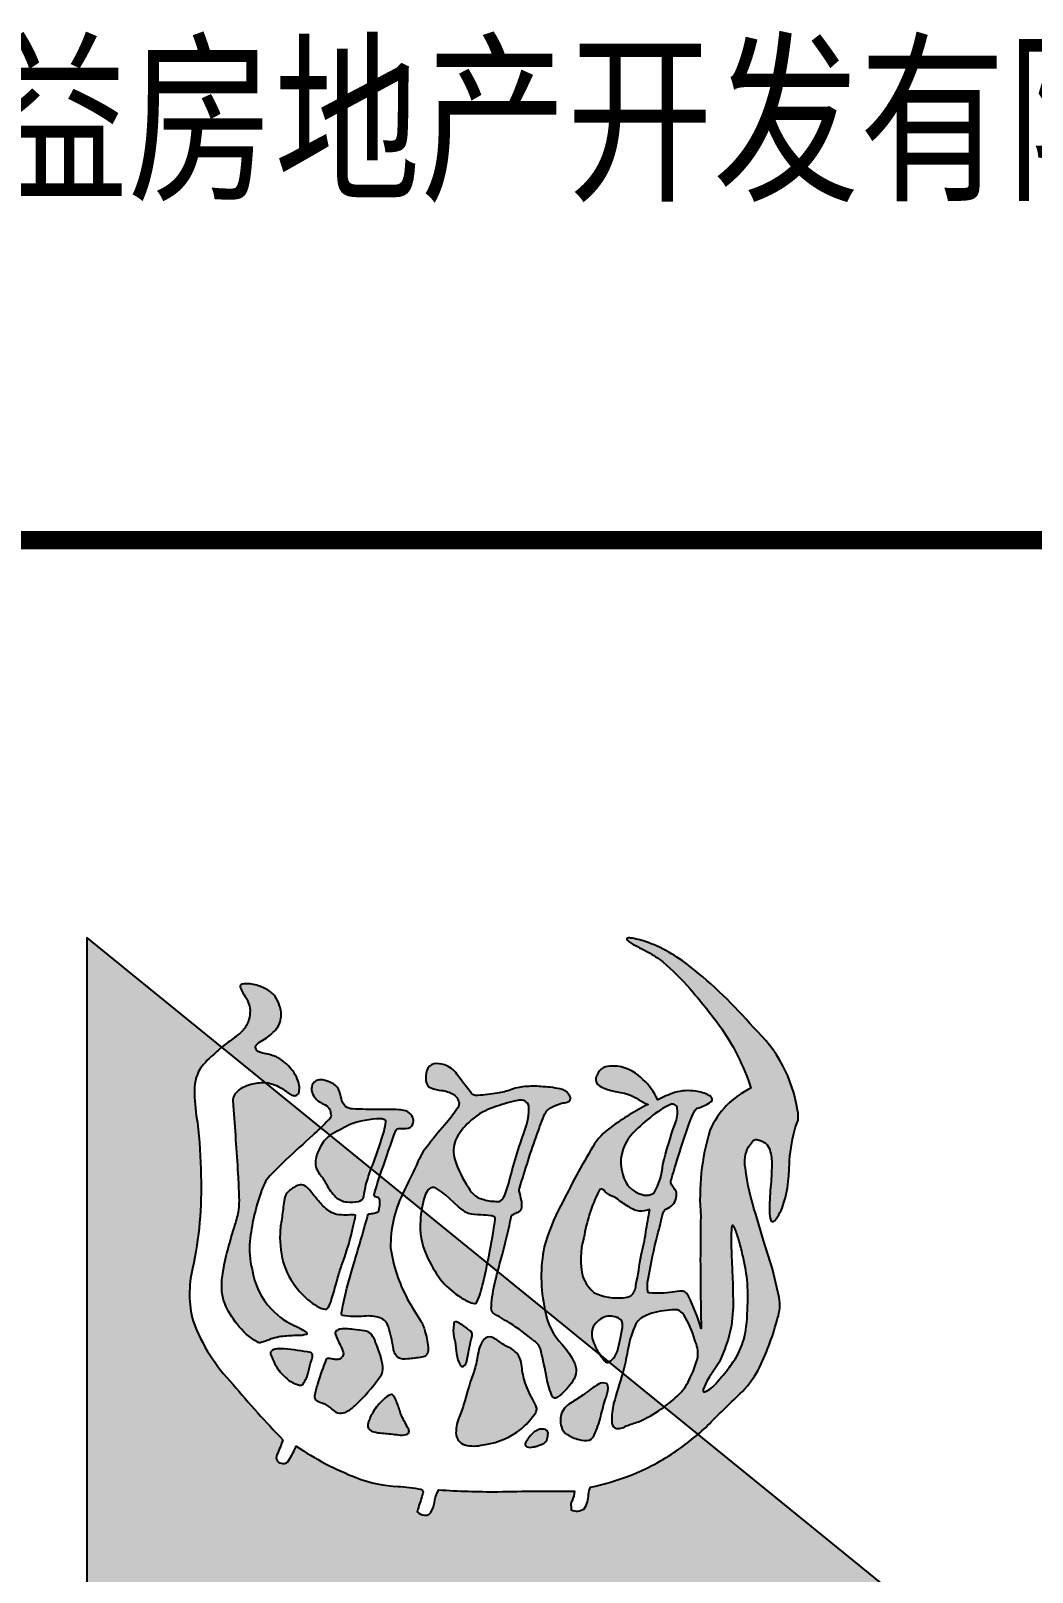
# Model space of a CAD drawing. Extents: x -1348811 to 123514, y -640545 to 749356.
# Drawn here: x -782830 to -777953, y 107650 to 115158 of the extents above; entities that cross this region are included whole.
import ezdxf
from ezdxf.enums import TextEntityAlignment as Align

# ---------------------------------------------------------------- set-up
doc = ezdxf.new("R2010")
doc.units = 0
doc.header["$LTSCALE"] = 10
doc.header["$MEASUREMENT"] = 0
doc.layers.get('0').update_dxf_attribs({"linetype": 'CONTINUOUS'})
doc.layers.add('图框', color=7, linetype='CONTINUOUS')
doc.styles.add('TKZ1_tjhts.shx', font='tjromant.shx', dxfattribs={"bigfont": 'tjhts.shx'})

# ---------------------------------------------------------------- blocks, each defined once
blk = doc.blocks.new('TJAD_TK_LOGO')
for points in [[(0.3088, 0.2387, -0.055111), (0.2978, 0.218, -0.399817), (0.2889, 0.2131, -0.15154), (0.2813, 0.2164, -0.301448), (0.2805, 0.2256, 0.010306), (0.2893, 0.248, -0.01851), (0.2158, 0.3296, -0.103184), (0.1567, 0.4231, -0.120959), (0.1559, 0.5005, 0.063512), (0.1683, 0.6375, 0.024265), (0.1633, 0.7157, -0.039016), (0.1589, 0.7586, -0.148803), (0.1672, 0.7952, -0.063522), (0.1899, 0.8185, -0.021561), (0.1991, 0.8269), (0, 0.9887), (0, 0.0136), (1.2, 0.0136), (0.9015, 0.2562, -0.02734), (0.8698, 0.2318, -0.056811), (0.8015, 0.1955, -0.043653), (0.7428, 0.1781, 0.070224), (0.7398, 0.1676, -0.155586), (0.7336, 0.1464, -0.268078), (0.7145, 0.1445, 0.046034), (0.7138, 0.1514, -0.10837), (0.7157, 0.158, 0.067272), (0.7193, 0.1723, 0.007869), (0.606, 0.1714, -0.018474), (0.519, 0.1742, 0.089356), (0.5135, 0.1595, -0.084297), (0.509, 0.1441, -0.378712), (0.4979, 0.1366, -0.129516), (0.4872, 0.1418, 0.010082), (0.4893, 0.1483, -0.06366), (0.4927, 0.1585, -0.047427), (0.496, 0.17, 0.412458), (0.4928, 0.175, 0.04646), (0.4591, 0.1791, -0.083304), (0.3984, 0.1918, -0.056916)], [(0.2775, 0.8514, 0.150805), (0.2864, 0.8696, 0.118181), (0.2844, 0.888, 0.061251), (0.2779, 0.9015, 0.110829), (0.2658, 0.9118, 0.065976), (0.2483, 0.9188, 0.129921), (0.2287, 0.9197, 0.40681), (0.2264, 0.9157, 0.07663), (0.2303, 0.907, -0.019502), (0.2369, 0.8958, -0.085799), (0.2406, 0.8843, -0.150999), (0.2351, 0.8585, -0.086307), (0.2248, 0.8465, -0.019332), (0.2062, 0.8326, 0.015742), (0.1991, 0.8269), (0.2636, 0.7745, -0.014783), (0.2672, 0.7742, -0.092021), (0.2852, 0.7675, -0.021612), (0.2992, 0.7583, 0.020501), (0.3016, 0.7569, -0.138406), (0.302, 0.7565, -0.004327), (0.3042, 0.7558, 0.041521), (0.3068, 0.7553, 0.017006), (0.3094, 0.7562, 0.175362), (0.3127, 0.7602, 0.115175), (0.3133, 0.7703, 0.133458), (0.3016, 0.7947, 0.090138), (0.282, 0.8113, 0.068529), (0.2674, 0.8165, -0.013934), (0.2566, 0.8189, -0.201719), (0.2496, 0.8239, -0.378426), (0.2504, 0.8307, -0.084166), (0.2598, 0.8373, 0.070184)], [(0.2636, 0.7745, 0.064867), (0.2476, 0.7736, 0.116531), (0.2256, 0.7646, 0.208218), (0.2161, 0.7503, 0.02194), (0.2164, 0.7413, -0.003556), (0.2234, 0.6402, -0.008585), (0.2249, 0.6059, -0.036626), (0.2244, 0.5869, -0.030322), (0.2188, 0.5654, 0.008639), (0.2079, 0.5277, 0.029199), (0.2005, 0.4927, 0.047639), (0.1991, 0.4689, 0.083135), (0.2032, 0.4501, 0.077424), (0.2218, 0.4185, 0.095524), (0.2514, 0.392, 0.133345), (0.2555, 0.391, 0.037671), (0.266, 0.3945, -0.074764), (0.2892, 0.4005, -0.017227), (0.3115, 0.4018, 0.103318), (0.3238, 0.4034, 0.529251), (0.3243, 0.406, 0.058891), (0.3103, 0.4144, -0.106556), (0.2722, 0.4408, -0.157893), (0.2439, 0.4997, -0.090292), (0.2406, 0.5406, -0.061166), (0.2567, 0.6121, -0.11155), (0.2702, 0.6374, -0.016825), (0.2934, 0.6606, -0.002917), (0.3335, 0.6973, 0.013927), (0.3452, 0.7082)], [(0.4736, 0.7314, 0.018572), (0.4732, 0.7314), (0.4732, 0.7318, 0.06936), (0.4703, 0.733, 0.047212), (0.46, 0.7347, 0.024282), (0.4431, 0.7352, -0.000753), (0.4115, 0.7353, -0.013374), (0.3921, 0.7358, -0.164458), (0.3817, 0.7396, -0.15617), (0.3755, 0.7508, 0.064833), (0.3714, 0.765, 0.17195), (0.3603, 0.7744, 0.077232), (0.3482, 0.7786, 0.099365), (0.3407, 0.7784, 0.128164), (0.3354, 0.7756, 0.199677), (0.3314, 0.766, 0.156287), (0.3348, 0.7545, 0.086381), (0.3434, 0.7463, 0.029794), (0.3514, 0.742, -0.218512), (0.3587, 0.7337, -0.050196), (0.3602, 0.726, -0.223734), (0.3564, 0.7197, -0.013892), (0.3452, 0.7082), (0.3589, 0.6971, -0.00619), (0.3868, 0.7123, -0.093205), (0.4339, 0.7212, -0.103421), (0.4394, 0.72, -0.384925), (0.4409, 0.717, -0.045853), (0.4384, 0.7029, -0.014561), (0.4233, 0.6576, 0.006316), (0.4195, 0.6478), (0.4323, 0.6374, -0.003465), (0.4348, 0.6445, -0.002724), (0.4557, 0.7043, -0.338072), (0.4611, 0.707, 0.005218), (0.4734, 0.7074, 0.309415), (0.4756, 0.7082, 0.132077), (0.4786, 0.7099, 0.147744), (0.4814, 0.7154, 0.135646), (0.4808, 0.7231, 0.18433)], [(0.7559, 0.3745, 0.010654), (0.7583, 0.3709, 0.091005), (0.7649, 0.363, 0.311976), (0.7704, 0.3627)]]:
    blk.add_hatch(color=256).paths.add_polyline_path(points)
h = blk.add_hatch(color=256)
h.paths.add_polyline_path([(0.9815, 0.6879, -0.266995), (0.9881, 0.6909, -0.078548), (0.9944, 0.6887, -0.061401), (1.0014, 0.6847, -0.140506), (1.0072, 0.6756, -0.075077), (1.01, 0.6533, -0.023792), (1.0084, 0.6201, 0.028581), (1.0066, 0.5847, 0.083513), (1.0086, 0.5717, 0.556873), (1.0142, 0.5709, 0.099876), (1.0276, 0.5963, 0.058859), (1.0349, 0.6333, 0.00868), (1.0364, 0.6602, -0.055868), (1.0453, 0.7097, 0.012909), (1.0489, 0.7191, 0.07627), (1.0482, 0.7339, 0.168287), (0.9831, 0.856, 0.045812), (0.8895, 0.9461, 0.082299), (0.8236, 0.9829, 0.045024), (0.8019, 0.9879, 0.184323), (0.7964, 0.9871, 0.401214), (0.7969, 0.9849, 0.073894), (0.8027, 0.9803, 0.009968), (0.8278, 0.9671, -0.045085), (0.8493, 0.9526, -0.042435), (0.8895, 0.9133, -0.014659), (0.9326, 0.8595, -0.075958), (0.9793, 0.7665, 0.183281), (0.9189, 0.7042, 0.093166), (0.9053, 0.5774, 0.002645), (0.9049, 0.5388), (0.9501, 0.5388, -0.021718), (0.9509, 0.5614, -0.060902), (0.9515, 0.5634, -0.750169), (0.9534, 0.5633, -0.062141), (0.956, 0.5585, -0.02804), (0.962, 0.5406, -0.001207), (0.9625, 0.5388), (0.9987, 0.5388), (0.9978, 0.5418), (0.9864, 0.5809, -0.042759), (0.9711, 0.6483, -0.166183), (0.9757, 0.68, -0.02967)])
h.paths.add_polyline_path([(0.9205, 0.7467, 0.337691), (0.9223, 0.7504, 0.234051), (0.9175, 0.7558, 0.085029), (0.898, 0.762, 0.109404), (0.8666, 0.76, 0.027051), (0.8419, 0.7495, 0.096966), (0.8201, 0.7794, 0.147389), (0.7879, 0.798, 0.110178), (0.7649, 0.7978, 0.193659), (0.7543, 0.7891, 0.105864), (0.7507, 0.7813, 0.322715), (0.7561, 0.77, 0.090222), (0.7753, 0.7627, 0.021428), (0.79, 0.7597, -0.062248), (0.8018, 0.7563, -0.0489), (0.8136, 0.7497, 0.061445), (0.8276, 0.7426, 0.045204), (0.7732, 0.709, 0.105153), (0.7461, 0.6801, 0.017534), (0.699, 0.5933, 0.04727), (0.6765, 0.5388), (0.7311, 0.5388, -0.016538), (0.7329, 0.5457, -0.06987), (0.7549, 0.6147, -0.55525), (0.7623, 0.616, 0.087068), (0.7725, 0.608, 0.000587), (0.779, 0.6054, 0.051645), (0.7807, 0.6041, 0.002312), (0.7982, 0.5921, 0.1078), (0.8147, 0.5849, 0.06971), (0.8302, 0.5876, -0.002349), (0.8243, 0.554, -0.014725), (0.8217, 0.5388), (0.8389, 0.5388, -0.003665), (0.8417, 0.5498, -0.003176), (0.8503, 0.5842, -0.214328), (0.8554, 0.5888, 0.079005), (0.8638, 0.5943, 0.136284), (0.8689, 0.6041, 0.042038), (0.8698, 0.6101, 0.121208), (0.8685, 0.6149, 0.033156), (0.8637, 0.6221, -0.089896), (0.8614, 0.627, -0.153361), (0.8622, 0.6323, -0.00558), (0.8761, 0.6782, -0.02004), (0.8922, 0.7241, -0.10938), (0.8997, 0.7368, 0.024126), (0.911, 0.7409, 0.094696)])
h.paths.add_polyline_path([(0.8709, 0.7365, -0.143663), (0.8674, 0.7141, 0.018808), (0.8493, 0.6538, -0.117601), (0.8367, 0.6124, -0.229986), (0.8191, 0.6095, -0.2857), (0.7904, 0.6393, -0.267121), (0.8025, 0.6968, -0.053371), (0.8316, 0.7238, -0.07094), (0.8606, 0.7426, -0.49062)], flags=16)
h = blk.add_hatch(color=256)
h.paths.add_polyline_path([(0.7123, 0.7547, 0.083086), (0.7078, 0.7611, 0.127732), (0.7011, 0.7644, 0.060999), (0.6727, 0.7685, 0.050289), (0.6488, 0.769, 0.061315), (0.6263, 0.7647, -0.058239), (0.6053, 0.759, -0.023274), (0.5769, 0.7559, -0.318074), (0.5654, 0.7615, -0.012807), (0.5459, 0.787, 0.176594), (0.5273, 0.8007, 0.141446), (0.5118, 0.8023, 0.254042), (0.5015, 0.7926, 0.094349), (0.5002, 0.7774, 0.272202), (0.5073, 0.7669, 0.06938), (0.523, 0.7632, -0.099001), (0.5405, 0.7575, -0.173209), (0.5486, 0.7467, -0.244282), (0.547, 0.7377, -0.042049), (0.5309, 0.7159, 0.019533), (0.5043, 0.6835, 0.074328), (0.4889, 0.6592, -0.003717), (0.4656, 0.6104), (0.4938, 0.5874, -0.03259), (0.4985, 0.6073, -0.114709), (0.5043, 0.6174), (0.5072, 0.6195), (0.5091, 0.6202), (0.5118, 0.6201), (0.5142, 0.6193), (0.5231, 0.6138), (0.5294, 0.6085), (0.5482, 0.5915), (0.5545, 0.5865), (0.5549, 0.5865, 0.137325), (0.5628, 0.5817, 0.052206), (0.5812, 0.5795, -0.039081), (0.5963, 0.5784, -0.061234), (0.5998, 0.5775, -0.389955), (0.6022, 0.5741, -0.015439), (0.6014, 0.5665, -0.009793), (0.5919, 0.5135, -0.001555), (0.5909, 0.5086), (0.6061, 0.4962, -0.005675), (0.6129, 0.5218, 0.021764), (0.6244, 0.5699, -0.037231), (0.6265, 0.5785, -0.166808), (0.6296, 0.5808, 0.014415), (0.6366, 0.5837, 0.232872), (0.6415, 0.5909, 0.087887), (0.641, 0.6009, 0.002273), (0.6378, 0.6149, -0.178357), (0.6381, 0.6188, -0.001216), (0.6509, 0.6596, -0.011476), (0.6643, 0.6991, -0.017032), (0.6756, 0.7288, -0.192629), (0.6888, 0.7399, -0.05264), (0.7021, 0.7447, 0.121865), (0.7115, 0.7475, 0.384919)])
h.paths.add_polyline_path([(0.5967, 0.7372, -0.021509), (0.6281, 0.7468, -0.053885), (0.6378, 0.7487, -0.363115), (0.652, 0.7407, -0.093078), (0.646, 0.7046, 0.023125), (0.6222, 0.6265, -0.067346), (0.6135, 0.6034, -0.278742), (0.6057, 0.5995, -0.067064), (0.5855, 0.6021, -0.223721), (0.5632, 0.6194, -0.070697), (0.543, 0.6609, -0.171192), (0.5437, 0.69, -0.090372), (0.5638, 0.7166, -0.097027)], flags=16)
h = blk.add_hatch(color=256)
h.paths.add_polyline_path([(0.4195, 0.6478), (0.3589, 0.6971, 0.122439), (0.3441, 0.6794, 0.077208), (0.3376, 0.6622, 0.221374), (0.3431, 0.6401, -0.044103), (0.3534, 0.6251, 0.092474), (0.3673, 0.6059, 0.149827), (0.383, 0.5987, 0.078107), (0.4006, 0.5996, 0.300992), (0.4085, 0.6066, 0.003448), (0.4116, 0.6244, -0.014936)])
h.paths.add_polyline_path([(0.4481, 0.5312, -0.118411), (0.4656, 0.6104), (0.4323, 0.6374, 0.013731), (0.4236, 0.6091, 0.354128), (0.4255, 0.6066, 0.149403), (0.4255, 0.6062, -0.033756), (0.429, 0.6051, -0.301225), (0.4322, 0.6016, -0.067966), (0.4306, 0.5853, -0.155357), (0.4255, 0.5826, -0.0383), (0.4175, 0.5813, 0.394404), (0.4141, 0.5771, -0.002997), (0.3933, 0.5061, 0.027314), (0.3759, 0.4366, 0.262389), (0.3769, 0.4312, 0.054171), (0.4093, 0.4301, -0.120269), (0.4322, 0.4278, -0.238212), (0.445, 0.4145, -0.030328), (0.4518, 0.3843, 0.177342), (0.4589, 0.3692, 0.189169), (0.4732, 0.3674, 0.024901), (0.4941, 0.3699, 0.43233), (0.5035, 0.3812, 0.054023), (0.4992, 0.4064, 0.072563), (0.4928, 0.4227, -0.024272), (0.4732, 0.4551, -0.09052)])
h.paths.add_polyline_path([(0.5909, 0.5086), (0.4938, 0.5874, 0.02545), (0.492, 0.5716, 0.128799), (0.5009, 0.5201, 0.044216), (0.5216, 0.4843, 0.076323), (0.548, 0.4604, 0.034366), (0.5624, 0.4519, 0.076032), (0.5722, 0.4489, 0.341488), (0.575, 0.4509, 0.069217), (0.5844, 0.4795, 0.009229)])
h.paths.add_polyline_path([(0.6061, 0.4962, 0.003269), (0.6024, 0.4814, 0.051211), (0.5967, 0.4451, 0.204101), (0.5987, 0.435, -0.011598), (0.6232, 0.4203, -0.044991), (0.6598, 0.3936, -0.200983), (0.6695, 0.3801, -0.006426), (0.6785, 0.3385, 0.079721), (0.6871, 0.3112, 0.326464), (0.6907, 0.3094, 0.087838), (0.6948, 0.3111, 0.087656), (0.7146, 0.3317, 0.286319), (0.7196, 0.3603, 0.076349), (0.7011, 0.3885, -0.160397), (0.6755, 0.4398), (0.6755, 0.4398)])
h.paths.add_polyline_path([(0.8517, 0.2966), (0.7903, 0.3465, 0.007087), (0.7769, 0.3013, 0.070922), (0.7741, 0.2754, 0.248353), (0.779, 0.265, 0.199635), (0.7954, 0.2684, -0.006886), (0.8134, 0.2746, 0.05678), (0.8467, 0.293, 0.006803)])
h = blk.add_hatch(color=256)
h.paths.add_polyline_path([(0.393, 0.5629, -0.011586), (0.3965, 0.5787, 0.253288), (0.3961, 0.5791, 0.095247), (0.3878, 0.5795, -0.0106), (0.3763, 0.5795, -0.133876), (0.3608, 0.5833, -0.082431), (0.3451, 0.5964, -0.01622), (0.3317, 0.6124, 0.042319), (0.324, 0.621, 0.140851), (0.3172, 0.6238, 0.145933), (0.3085, 0.6218, 0.038492), (0.302, 0.6178), (0.3016, 0.6178, 0.000616), (0.3, 0.6162, 0.032553), (0.2979, 0.6148, 0.095329), (0.2942, 0.6103, 0.096767), (0.2905, 0.5971, -0.001525), (0.2876, 0.5737, 0.034244), (0.285, 0.5522, 0.085899), (0.2916, 0.5041, 0.097395), (0.3137, 0.4669, 0.083463), (0.3395, 0.445, 0.098864), (0.3517, 0.4407, 0.30663), (0.3559, 0.443, 0.075685), (0.3606, 0.4535, 0.009946), (0.371, 0.4905, -0.023424), (0.3776, 0.5099, 0.034776)])
h.paths.add_polyline_path([(0.3331, 0.3723, 0.321528), (0.3303, 0.3767, 0.021484), (0.2909, 0.382, 0.022843), (0.2815, 0.3822, 0.102534), (0.2763, 0.381, 0.130045), (0.2718, 0.3783, 0.267367), (0.2712, 0.3737, -0.005872), (0.2757, 0.3643, 0.058515), (0.2798, 0.3554, 0.081344), (0.2949, 0.3383, 0.099387), (0.3095, 0.3298, 0.035917), (0.3152, 0.3284, 0.245908), (0.3185, 0.3297, 0.105203), (0.327, 0.3486, -0.034055), (0.3316, 0.3653, 0.056891)])
h.paths.add_polyline_path([(0.4315, 0.3396, 0.245812), (0.436, 0.3593, 0.065072), (0.4255, 0.3925, 0.134826), (0.4253, 0.3934, -0.114996), (0.4251, 0.3945, 0.061748), (0.4182, 0.4045, 0.16919), (0.4099, 0.4088, 0.009694), (0.3932, 0.4108, 0.017654), (0.3823, 0.4116, 0.044621), (0.3745, 0.4112, 0.15913), (0.3675, 0.4082, 0.263058), (0.3666, 0.4036, 0.037983), (0.3754, 0.3845, -0.091013), (0.3784, 0.3745, -0.183458), (0.3763, 0.3696, -0.186991), (0.3705, 0.3666, -0.076588), (0.3638, 0.3668, 0.012233), (0.357, 0.368, 0.175338), (0.3532, 0.367, 0.023216), (0.3404, 0.3302, 0.04069), (0.3358, 0.3123, 0.28537), (0.3389, 0.3059, 0.048651), (0.3472, 0.3023, -0.083296), (0.3595, 0.2951, 0.044689), (0.3674, 0.2887, 0.196761), (0.3781, 0.2876, 0.127879), (0.3954, 0.2982, 0.050671)])
h.paths.add_polyline_path([(0.4633, 0.2851, 0.013244), (0.4608, 0.2933, 0.042352), (0.4538, 0.3106, 0.086452), (0.451, 0.3142, 0.181931), (0.4475, 0.3144, 0.105167), (0.437, 0.3071, 0.063777), (0.4225, 0.2892, 0.079039), (0.415, 0.2726, 0.295118), (0.4173, 0.2626, 0.12746), (0.4262, 0.259, 0.051219), (0.4378, 0.2577, -0.006938), (0.4592, 0.2552, 0.101871), (0.4716, 0.2561, 0.282022), (0.4753, 0.2604, 0.127329), (0.4734, 0.2662), (0.4732, 0.2662, -0.004335)])
h.paths.add_polyline_path([(0.6577, 0.3076, -0.058552), (0.6453, 0.3355, -0.043685), (0.6412, 0.3591, 0.088622), (0.6365, 0.3722, 0.151789), (0.6215, 0.3846, -0.046532), (0.6062, 0.3942, 0.04555), (0.5995, 0.3981, 0.043142), (0.5967, 0.3991), (0.5966, 0.3994, 0.251715), (0.5858, 0.3963, 0.137334), (0.5764, 0.371, -0.022108), (0.5712, 0.349, 0.025269), (0.5573, 0.3052, -0.028381), (0.5499, 0.2836, 0.095667), (0.5444, 0.258, 0.266705), (0.5545, 0.2414, 0.133638), (0.5811, 0.2399, 0.117773), (0.6341, 0.259, 0.081266), (0.6603, 0.2854, 0.080524), (0.6632, 0.2917), (0.6632, 0.292), (0.6636, 0.2924), (0.6636, 0.2952), (0.6632, 0.2952, 0.059624)])
h.paths.add_polyline_path([(0.5675, 0.4064, 0.121011), (0.5636, 0.4099, 0.051248), (0.5498, 0.4198, 0.077555), (0.5447, 0.4219, 0.238499), (0.5422, 0.4212, 0.167798), (0.5412, 0.4181, 0.09655), (0.5414, 0.3999, -0.014406), (0.5433, 0.3923, -0.00033), (0.5454, 0.375, 0.1059), (0.5513, 0.3573, 0.313865), (0.5557, 0.3565, 0.231713), (0.5604, 0.3643, 0.026659), (0.5643, 0.3846, -0.007425), (0.5681, 0.3998, 0.16995)])
h.paths.add_polyline_path([(0.6788, 0.2495, 0.082015), (0.6802, 0.2581, 0.360369), (0.6746, 0.2636, 0.094324), (0.6683, 0.2635, 0.109868), (0.6658, 0.2629, -0.017853), (0.6636, 0.2619), (0.6632, 0.2619, 0.095638), (0.6515, 0.2506, 0.069381), (0.6467, 0.2423, 0.391778), (0.6489, 0.2376, 0.16265), (0.6584, 0.2374, 0.029698), (0.6632, 0.2387), (0.6636, 0.2387, 0.027865), (0.6738, 0.2427, 0.232972)])
h.paths.add_polyline_path([(0.7651, 0.3086, -0.00792), (0.7663, 0.3122, -0.04061), (0.7673, 0.3161, 0.057732), (0.7686, 0.323, 0.231089), (0.7664, 0.3309, 0.223752), (0.7548, 0.3302, 0.032861), (0.7336, 0.3152, -0.012035), (0.7156, 0.3033, 0.160241), (0.7001, 0.2874, 0.160304), (0.6998, 0.2673, 0.221951), (0.7087, 0.2557, 0.080228), (0.7255, 0.2484, 0.124433), (0.7414, 0.2473, 0.177577), (0.7482, 0.2548, 0.06059), (0.7578, 0.2826, -0.013372)])
h = blk.add_hatch(color=256)
h.paths.add_polyline_path([(0.9516, 0.4998, -0.00262), (0.9505, 0.5265, -0.01182), (0.9501, 0.5388), (0.9049, 0.5388, 0.006126), (0.9053, 0.4493, 0.002492), (0.906, 0.4122, 0.048247), (0.8873, 0.4597, 0.065909), (0.8831, 0.4654, 0.224936), (0.8775, 0.467, 0.038284), (0.8638, 0.4659, -0.06616), (0.83, 0.4648, -0.485088), (0.8272, 0.4672, -0.101913), (0.8282, 0.4872, -0.016956), (0.8389, 0.5388), (0.8217, 0.5388, -0.017973), (0.8174, 0.5204, -0.010562), (0.8098, 0.4759, -0.208845), (0.8025, 0.4605, -0.11949), (0.791, 0.4574, -0.131776), (0.7484, 0.4648, -0.127624), (0.7317, 0.4882, -0.118385), (0.7311, 0.5388), (0.6765, 0.5388, 0.005191), (0.6747, 0.5326, 0.105733), (0.6755, 0.4398), (0.7181, 0.4052), (0.7448, 0.4052, -0.078177), (0.7468, 0.4144, -0.129583), (0.7582, 0.4264, -0.224047), (0.779, 0.4292, -0.071036), (0.7797, 0.4292, 0.101063), (0.781, 0.4285, -0.019588), (0.7826, 0.4281, -0.023828), (0.7843, 0.4274, -0.322257), (0.7901, 0.4162, -0.013384), (0.7884, 0.4052), (0.8042, 0.4052, -0.014271), (0.8075, 0.414, -0.194353), (0.8209, 0.4295, -0.094044), (0.855, 0.4388, -0.035175), (0.8707, 0.4396, -0.177154), (0.8802, 0.4322, -0.054292), (0.8934, 0.4052), (0.9481, 0.4052, 0.016129), (0.9506, 0.4167, 0.043741), (0.9529, 0.4602, 0.012835)])
h.paths.add_polyline_path([(1.0212, 0.4578), (1.011, 0.5001), (0.9987, 0.5388), (0.9625, 0.5388, -0.013434), (0.9677, 0.518, -0.01242), (0.9716, 0.4981, -0.017255), (0.9742, 0.4791, -0.024091), (0.974, 0.4334, -0.03797), (0.9709, 0.4052), (1.0122, 0.4052, 0.01383), (1.0187, 0.4273, 0.116879)])
h.paths.add_polyline_path([(0.9667, 0.319, 0.068823), (0.9925, 0.3556, 0.031999), (1.0122, 0.4052), (0.9709, 0.4052, -0.002893), (0.9705, 0.403, -0.072675), (0.9603, 0.3746, -0.038888), (0.9477, 0.3552, -0.02059), (0.9288, 0.3321, -0.114728), (0.9232, 0.3261, -0.052839), (0.9136, 0.3198), (0.911, 0.3189), (0.9088, 0.319), (0.9087, 0.322), (0.9144, 0.3343), (0.9184, 0.3407), (0.9328, 0.3631), (0.9415, 0.3829), (0.9415, 0.384, 0.030329), (0.9481, 0.4052), (0.8934, 0.4052, -0.019139), (0.8966, 0.395, -0.131139), (0.901, 0.3705, -0.068706), (0.8883, 0.3366, -0.106182), (0.8705, 0.3122, -0.027075), (0.8517, 0.2966), (0.9015, 0.2562, 0.015633), (0.9183, 0.2717, -0.009266)])
h = blk.add_hatch(color=256)
h.paths.add_polyline_path([(0.7975, 0.3787, -0.041396), (0.8042, 0.4052), (0.7884, 0.4052, -0.011453), (0.7864, 0.3958, -0.01007), (0.7826, 0.3786, -0.034546), (0.7785, 0.3708, -0.087737), (0.7704, 0.3627), (0.7903, 0.3465), (0.7903, 0.3465, 0.020125)])
h.paths.add_polyline_path([(0.7448, 0.4052), (0.7181, 0.4052), (0.7559, 0.3745, -0.051476), (0.7466, 0.3933, -0.099669)])
blk.add_lwpolyline([(0, 0.9887), (0, 0.0136), (1.2, 0.0136)], close=True)
blk.add_lwpolyline([(1.0482, 0.7339, 0.168287), (0.9831, 0.856, 0.045812), (0.8895, 0.9461, 0.082299), (0.8236, 0.9829, 0.045024), (0.8019, 0.9879, 0.184323), (0.7964, 0.9871, 0.401214), (0.7969, 0.9849, 0.073894), (0.8027, 0.9803, 0.009968), (0.8278, 0.9671, -0.045085), (0.8493, 0.9526, -0.042435), (0.8895, 0.9133, -0.014659), (0.9326, 0.8595, -0.075958), (0.9793, 0.7665, 0.183281), (0.9189, 0.7042, 0.093166), (0.9053, 0.5774, 0.00877), (0.9053, 0.4493, 0.002492), (0.906, 0.4122, 0.048247), (0.8873, 0.4597, 0.065909), (0.8831, 0.4654, 0.224936), (0.8775, 0.467, 0.038284), (0.8638, 0.4659, -0.06616), (0.83, 0.4648, -0.485088), (0.8272, 0.4672, -0.101913), (0.8282, 0.4872, -0.020622), (0.8417, 0.5498, -0.003176), (0.8503, 0.5842, -0.214328), (0.8554, 0.5888, 0.079005), (0.8638, 0.5943, 0.136284), (0.8689, 0.6041, 0.042038), (0.8698, 0.6101, 0.13569), (0.8682, 0.6154, 0.030912), (0.8637, 0.6221, -0.089896), (0.8614, 0.627, -0.153361), (0.8622, 0.6323, -0.00558), (0.8761, 0.6782, -0.02004), (0.8922, 0.7241, -0.10938), (0.8997, 0.7368, 0.024126), (0.911, 0.7409, 0.094696), (0.9205, 0.7467, 0.397569), (0.9221, 0.751, 0.211166), (0.9175, 0.7558, 0.085029), (0.898, 0.762, 0.109404), (0.8666, 0.76, 0.027051), (0.8419, 0.7495, 0.096966), (0.8201, 0.7794, 0.147389), (0.7879, 0.798, 0.110178), (0.7649, 0.7978, 0.193659), (0.7543, 0.7891, 0.105864), (0.7507, 0.7813, 0.322715), (0.7561, 0.77, 0.090222), (0.7753, 0.7627, 0.021428), (0.79, 0.7597, -0.062248), (0.8018, 0.7563, -0.0489), (0.8136, 0.7497, 0.061445), (0.8276, 0.7426, 0.045204), (0.7732, 0.709, 0.105153), (0.7461, 0.6801, 0.017534), (0.699, 0.5933, 0.052474), (0.6747, 0.5326, 0.105733), (0.6755, 0.4398, 0.160397), (0.7011, 0.3885, -0.076349), (0.7196, 0.3603, -0.286319), (0.7146, 0.3317, -0.087656), (0.6948, 0.3111, -0.08033), (0.6911, 0.3095, -0.368951), (0.687, 0.3114, -0.079318), (0.6785, 0.3385, 0.006426), (0.6695, 0.3801, 0.200983), (0.6598, 0.3936, 0.044991), (0.6232, 0.4203, 0.011598), (0.5987, 0.435, -0.204101), (0.5967, 0.4451, -0.051211), (0.6024, 0.4814, -0.008944), (0.6129, 0.5218, 0.021764), (0.6244, 0.5699, -0.037231), (0.6265, 0.5785, -0.166808), (0.6296, 0.5808, 0.014415), (0.6366, 0.5837, 0.232872), (0.6415, 0.5909, 0.087887), (0.641, 0.6009, 0.002324), (0.6377, 0.6152, -0.163549), (0.6381, 0.6188, -0.001216), (0.6509, 0.6596, -0.011476), (0.6643, 0.6991, -0.017032), (0.6756, 0.7288, -0.192629), (0.6888, 0.7399, -0.05264), (0.7021, 0.7447, 0.121865), (0.7115, 0.7475, 0.384919), (0.7123, 0.7547, 0.083086), (0.7078, 0.7611, 0.127732), (0.7011, 0.7644, 0.060999), (0.6727, 0.7685, 0.050289), (0.6488, 0.769, 0.061315), (0.6263, 0.7647, -0.058239), (0.6053, 0.759, -0.023274), (0.5769, 0.7559, -0.318074), (0.5654, 0.7615, -0.012807), (0.5459, 0.787, 0.176594), (0.5273, 0.8007, 0.141446), (0.5118, 0.8023, 0.254042), (0.5015, 0.7926, 0.094349), (0.5002, 0.7774, 0.272202), (0.5073, 0.7669, 0.06938), (0.523, 0.7632, -0.099001), (0.5405, 0.7575, -0.176084), (0.5487, 0.7465, -0.238335), (0.547, 0.7377, -0.042049), (0.5309, 0.7159, 0.019533), (0.5043, 0.6835, 0.074328), (0.4889, 0.6592, -0.003717), (0.4656, 0.6104, 0.118412), (0.4481, 0.5312, 0.09052), (0.4732, 0.4551, 0.024272), (0.4928, 0.4227, -0.072563), (0.4992, 0.4064, -0.054023), (0.5035, 0.3812, -0.43233), (0.4941, 0.3699, -0.024901), (0.4732, 0.3674, -0.189169), (0.4589, 0.3692, -0.177342), (0.4518, 0.3843, 0.030328), (0.445, 0.4145, 0.238212), (0.4322, 0.4278, 0.120269), (0.4093, 0.4301, -0.054171), (0.3769, 0.4312, -0.262389), (0.3759, 0.4366, -0.027314), (0.3933, 0.5061, 0.002997), (0.4141, 0.5771, -0.42145), (0.4179, 0.5814, 0.036527), (0.4255, 0.5826, 0.155357), (0.4306, 0.5853, 0.067966), (0.4322, 0.6016, 0.301225), (0.429, 0.6051, 0.033756), (0.4255, 0.6062, -0.149403), (0.4255, 0.6066, -0.354128), (0.4236, 0.6091, -0.017197), (0.4348, 0.6445, -0.010154), (0.4348, 0.6445, -0.002724), (0.4557, 0.7043, -0.338072), (0.4611, 0.707, 0.005218), (0.4734, 0.7074, 0.309415), (0.4756, 0.7082, 0.132077), (0.4786, 0.7099, 0.147744), (0.4814, 0.7154, 0.135646), (0.4808, 0.7231, 0.18433), (0.4736, 0.7314, 0.018572), (0.4732, 0.7314), (0.4732, 0.7318, 0.071117), (0.4702, 0.733, 0.046841), (0.46, 0.7347, 0.024282), (0.4431, 0.7352, -0.000753), (0.4115, 0.7353, -0.013374), (0.3921, 0.7358, -0.164458), (0.3817, 0.7396, -0.15617), (0.3755, 0.7508, 0.064833), (0.3714, 0.765, 0.17195), (0.3603, 0.7744, 0.077232), (0.3482, 0.7786, 0.099365), (0.3407, 0.7784, 0.128164), (0.3354, 0.7756, 0.199677), (0.3314, 0.766, 0.156287), (0.3348, 0.7545, 0.086381), (0.3434, 0.7463, 0.029794), (0.3514, 0.742, -0.218512), (0.3587, 0.7337, -0.050196), (0.3602, 0.726, -0.223734), (0.3564, 0.7197, -0.027824), (0.3335, 0.6973, 0.002917), (0.2934, 0.6606, 0.016825), (0.2702, 0.6374, 0.11155), (0.2567, 0.6121, 0.061166), (0.2406, 0.5406, 0.090292), (0.2439, 0.4997, 0.157893), (0.2722, 0.4408, 0.106556), (0.3103, 0.4144, -0.057352), (0.324, 0.4062, -0.620281), (0.3238, 0.4034, -0.103318), (0.3115, 0.4018, 0.017227), (0.2892, 0.4005, 0.074764), (0.266, 0.3945, -0.037671), (0.2555, 0.391, -0.146442), (0.2511, 0.3922, -0.094541), (0.2218, 0.4185, -0.075684), (0.2035, 0.4493, -0.086697), (0.1991, 0.4689, -0.047639), (0.2005, 0.4927, -0.029199), (0.2079, 0.5277, -0.008639), (0.2188, 0.5654, 0.030322), (0.2244, 0.5869, 0.036626), (0.2249, 0.6059, 0.008585), (0.2234, 0.6402, 0.003541), (0.2164, 0.7409, -0.022961), (0.2161, 0.7503, -0.208218), (0.2256, 0.7646, -0.116531), (0.2476, 0.7736, -0.079727), (0.2672, 0.7742, -0.092021), (0.2852, 0.7675, -0.021612), (0.2992, 0.7583, 0.020501), (0.3016, 0.7569, -0.138406), (0.302, 0.7565, -0.004327), (0.3042, 0.7558, 0.041521), (0.3068, 0.7553, 0.017006), (0.3094, 0.7562, 0.218913), (0.313, 0.7614, 0.100805), (0.3133, 0.7703, 0.133458), (0.3016, 0.7947, 0.090138), (0.282, 0.8113, 0.068529), (0.2674, 0.8165, -0.013934), (0.2566, 0.8189, -0.201719), (0.2496, 0.8239, -0.33618), (0.2499, 0.8301, -0.089843), (0.2598, 0.8373, 0.067656), (0.2769, 0.8508, 0.15691), (0.2864, 0.8696, 0.118181), (0.2844, 0.888, 0.061251), (0.2779, 0.9015, 0.110829), (0.2658, 0.9118, 0.065976), (0.2483, 0.9188, 0.126476), (0.2292, 0.9198, 0.453262), (0.2264, 0.9157, 0.07663), (0.2303, 0.907, -0.019502), (0.2369, 0.8958, -0.085799), (0.2406, 0.8843, -0.150999), (0.2351, 0.8585, -0.086307), (0.2248, 0.8465, -0.019332), (0.2062, 0.8326, 0.037315), (0.1899, 0.8185, 0.063522), (0.1672, 0.7952, 0.148803), (0.1589, 0.7586, 0.039016), (0.1633, 0.7157, -0.024265), (0.1683, 0.6375, -0.063512), (0.1559, 0.5005, 0.120959), (0.1567, 0.4231, 0.103184), (0.2158, 0.3296, 0.01851), (0.2893, 0.248, -0.010306), (0.2805, 0.2256, 0.301448), (0.2813, 0.2164, 0.15154), (0.2889, 0.2131, 0.399817), (0.2978, 0.218, 0.055111), (0.3088, 0.2387, 0.056916), (0.3984, 0.1918, 0.083304), (0.4591, 0.1791, -0.046418), (0.4928, 0.175, -0.509372), (0.4955, 0.1688, 0.042269), (0.4927, 0.1585, 0.06366), (0.4893, 0.1483, -0.010082), (0.4872, 0.1418, 0.129516), (0.4979, 0.1366, 0.378712), (0.509, 0.1441, 0.084297), (0.5135, 0.1595, -0.089356), (0.519, 0.1742, 0.018474), (0.606, 0.1714, -0.007869), (0.7193, 0.1723, -0.067272), (0.7157, 0.158, 0.10837), (0.7138, 0.1514, -0.046034), (0.7145, 0.1445, 0.268078), (0.7336, 0.1464, 0.155586), (0.7398, 0.1676, -0.070224), (0.7428, 0.1781, 0.043653), (0.8015, 0.1955, 0.056811), (0.8698, 0.2318, 0.042991), (0.9183, 0.2717, -0.009266), (0.9667, 0.319, 0.068823), (0.9925, 0.3556, 0.045849), (1.0187, 0.4273, 0.116879), (1.0212, 0.4578), (1.011, 0.5001), (0.9978, 0.5418), (0.9864, 0.5809, -0.042759), (0.9711, 0.6483, -0.166183), (0.9757, 0.68, -0.02967), (0.9815, 0.6879, -0.266995), (0.9881, 0.6909, -0.078548), (0.9944, 0.6887, -0.061401), (1.0014, 0.6847, -0.140506), (1.0072, 0.6756, -0.075077), (1.01, 0.6533, -0.023792), (1.0084, 0.6201, 0.028581), (1.0066, 0.5847, 0.083513), (1.0086, 0.5717, 0.561681), (1.0142, 0.5709, 0.099708), (1.0276, 0.5963, 0.059415), (1.0349, 0.6336, 0.008566), (1.0364, 0.6602, -0.055868), (1.0453, 0.7097, 0.012909), (1.0489, 0.7191, 0.07627)], format="xyb", close=True)
for points in [[(0.6281, 0.7468, 0.021509), (0.5967, 0.7372, 0.097027), (0.5638, 0.7166, 0.090372), (0.5437, 0.69, 0.169889), (0.5429, 0.6611, 0.071038), (0.5632, 0.6194, 0.223721), (0.5855, 0.6021, 0.067064), (0.6057, 0.5995, 0.278742), (0.6135, 0.6034, 0.067346), (0.6222, 0.6265, -0.023125), (0.646, 0.7046, 0.093078), (0.652, 0.7407, 0.363115), (0.6378, 0.7487, 0.053885), (0.6281, 0.7468, 6.810958)], [(0.8606, 0.7426, 0.07094), (0.8316, 0.7238, 0.053371), (0.8025, 0.6968, 0.267121), (0.7904, 0.6393, 0.2857), (0.8191, 0.6095, 0.229986), (0.8367, 0.6124, 0.117601), (0.8493, 0.6538, -0.018808), (0.8674, 0.7141, 0.14456), (0.8708, 0.7367, 0.484806), (0.8606, 0.7426, 5.237074)], [(0.4339, 0.7212, 0.093231), (0.3868, 0.7123, 0.00619), (0.3589, 0.6971, 0.122439), (0.3441, 0.6794, 0.077208), (0.3376, 0.6622, 0.223971), (0.3433, 0.6399, -0.043458), (0.3534, 0.6251, 0.092474), (0.3673, 0.6059, 0.149827), (0.383, 0.5987, 0.078107), (0.4006, 0.5996, 0.300992), (0.4085, 0.6066, 0.003448), (0.4116, 0.6244, -0.021253), (0.4233, 0.6576, 0.014561), (0.4384, 0.7029, 0.045853), (0.4409, 0.717, 0.360509), (0.4396, 0.7199, 0.107188), (0.4339, 0.7212, -16745.559379)], [(0.3961, 0.5791, 0.094892), (0.3878, 0.5795, -0.0106), (0.3763, 0.5795, -0.133876), (0.3608, 0.5833, -0.082431), (0.3451, 0.5964, -0.01622), (0.3317, 0.6124, 0.042319), (0.324, 0.621, 0.140851), (0.3172, 0.6238, 0.145933), (0.3085, 0.6218, 0.038492), (0.302, 0.6178), (0.3016, 0.6178, 0.000616), (0.3, 0.6162, 0.031804), (0.298, 0.6148, 0.096292), (0.2942, 0.6103, 0.096767), (0.2905, 0.5971, -0.001525), (0.2876, 0.5737, 0.034244), (0.285, 0.5522, 0.085899), (0.2916, 0.5041, 0.097395), (0.3137, 0.4669, 0.083463), (0.3395, 0.445, 0.098864), (0.3517, 0.4407, 0.30663), (0.3559, 0.443, 0.075685), (0.3606, 0.4535, 0.009946), (0.371, 0.4905, -0.023424), (0.3776, 0.5099, 0.034776), (0.393, 0.5629, -0.011586), (0.3965, 0.5787, 0.266953), (0.3961, 0.5791, -9.367818)], [(0.5963, 0.5784, 0.039081), (0.5812, 0.5795, -0.052206), (0.5628, 0.5817, -0.137325), (0.5549, 0.5865), (0.5545, 0.5865), (0.5482, 0.5915), (0.5294, 0.6085), (0.5231, 0.6138), (0.5142, 0.6193), (0.5118, 0.6201), (0.5091, 0.6202), (0.5072, 0.6195), (0.5043, 0.6174, 0.11368), (0.4985, 0.6074, 0.058255), (0.492, 0.5716, 0.128799), (0.5009, 0.5201, 0.044216), (0.5216, 0.4843, 0.076323), (0.548, 0.4604, 0.034366), (0.5624, 0.4519, 0.072238), (0.5717, 0.449, 0.392565), (0.575, 0.4509, 0.069217), (0.5844, 0.4795, 0.010784), (0.5919, 0.5135, 0.009793), (0.6014, 0.5665, 0.015439), (0.6022, 0.5741, 0.389955), (0.5998, 0.5775, 0.061234), (0.5963, 0.5784, -16.613237)], [(0.8302, 0.5876, -0.06971), (0.8147, 0.5849, -0.1078), (0.7982, 0.5921, -0.002312), (0.7807, 0.6041, -0.051645), (0.779, 0.6054, -0.000587), (0.7725, 0.608, -0.087068), (0.7623, 0.616, 0.55525), (0.7549, 0.6147, 0.06987), (0.7329, 0.5457, 0.135187), (0.7317, 0.4882, 0.127624), (0.7484, 0.4648, 0.131776), (0.791, 0.4574, 0.11949), (0.8025, 0.4605, 0.208845), (0.8098, 0.4759, 0.010562), (0.8174, 0.5204, 0.032706), (0.8243, 0.554, 0.002349), (0.8302, 0.5876, 0.084937)], [(0.9509, 0.5614, 0.033546), (0.9505, 0.5265, 0.00262), (0.9516, 0.4998, -0.012835), (0.9529, 0.4602, -0.043741), (0.9506, 0.4167, -0.046481), (0.9415, 0.384), (0.9415, 0.3829), (0.9328, 0.3631), (0.9184, 0.3407), (0.9144, 0.3343), (0.9087, 0.322), (0.9088, 0.3196), (0.9094, 0.3189), (0.911, 0.3189), (0.9136, 0.3198, 0.052839), (0.9232, 0.3261, 0.114728), (0.9288, 0.3321, 0.02059), (0.9477, 0.3552, 0.038888), (0.9603, 0.3746, 0.072675), (0.9705, 0.403, 0.040867), (0.974, 0.4334, 0.024091), (0.9742, 0.4791, 0.017255), (0.9716, 0.4981, 0.01242), (0.9677, 0.518, 0.014641), (0.962, 0.5406, 0.02804), (0.956, 0.5585, 0.062141), (0.9534, 0.5633, 0.750169), (0.9515, 0.5634, 0.060902), (0.9509, 0.5614, -13.357546)], [(0.8075, 0.414, 0.0557), (0.7975, 0.3787, -0.020125), (0.7903, 0.3465, 0.007087), (0.7769, 0.3013, 0.070922), (0.7741, 0.2754, 0.248353), (0.779, 0.265, 0.199635), (0.7954, 0.2684, -0.006886), (0.8134, 0.2746, 0.05678), (0.8467, 0.293, 0.033884), (0.8705, 0.3122, 0.106182), (0.8883, 0.3366, 0.068706), (0.901, 0.3705, 0.131139), (0.8966, 0.395, 0.073508), (0.8802, 0.4322, 0.177154), (0.8707, 0.4396, 0.035175), (0.855, 0.4388, 0.094044), (0.8209, 0.4295, 0.194353), (0.8075, 0.414, 1.395504)], [(0.3745, 0.4112, 0.15913), (0.3675, 0.4082, 0.288408), (0.3667, 0.4032, 0.037176), (0.3754, 0.3845, -0.091013), (0.3784, 0.3745, -0.183458), (0.3763, 0.3696, -0.186991), (0.3705, 0.3666, -0.073503), (0.3641, 0.3668, 0.012051), (0.3574, 0.3679, 0.191959), (0.3532, 0.367, 0.023216), (0.3404, 0.3302, 0.04069), (0.3358, 0.3123, 0.28537), (0.3389, 0.3059, 0.048651), (0.3472, 0.3023, -0.083296), (0.3595, 0.2951, 0.044689), (0.3674, 0.2887, 0.196761), (0.3781, 0.2876, 0.127879), (0.3954, 0.2982, 0.050671), (0.4315, 0.3396, 0.245812), (0.436, 0.3593, 0.065072), (0.4255, 0.3925, 0.14855), (0.4253, 0.3935, -0.105311), (0.4251, 0.3945, 0.061748), (0.4182, 0.4045, 0.172152), (0.4097, 0.4088, 0.009599), (0.3932, 0.4108, 0.017654), (0.3823, 0.4116, 0.044621), (0.3745, 0.4112, 14.039162)], [(0.5636, 0.4099, 0.051248), (0.5498, 0.4198, 0.074352), (0.545, 0.4219, 0.258738), (0.5422, 0.4212, 0.167798), (0.5412, 0.4181, 0.09655), (0.5414, 0.3999, -0.014406), (0.5433, 0.3923, -0.00033), (0.5454, 0.375, 0.1059), (0.5513, 0.3573, 0.313865), (0.5557, 0.3565, 0.231713), (0.5604, 0.3643, 0.026659), (0.5643, 0.3846, -0.007268), (0.568, 0.3995, 0.17843), (0.5675, 0.4064, 0.121011), (0.5636, 0.4099, -4.005973)], [(0.779, 0.4292, 0.224008), (0.7582, 0.4264, 0.129583), (0.7468, 0.4144, 0.179243), (0.7466, 0.3933, 0.062164), (0.7583, 0.3709, 0.091005), (0.7649, 0.363, 0.312007), (0.7704, 0.3627, 0.087732), (0.7785, 0.3708, 0.034546), (0.7826, 0.3786, 0.01007), (0.7864, 0.3958, 0.02484), (0.7901, 0.4162, 0.322257), (0.7843, 0.4274, 0.023828), (0.7826, 0.4281, 0.019588), (0.781, 0.4285, -0.101063), (0.7797, 0.4292, 0.071042), (0.779, 0.4292, 42.184609)], [(0.5995, 0.3981, 0.043142), (0.5967, 0.3991), (0.5966, 0.3994, 0.251715), (0.5858, 0.3963, 0.137334), (0.5764, 0.371, -0.022108), (0.5712, 0.349, 0.025269), (0.5573, 0.3052, -0.028381), (0.5499, 0.2836, 0.095667), (0.5444, 0.258, 0.266705), (0.5545, 0.2414, 0.133638), (0.5811, 0.2399, 0.117773), (0.6341, 0.259, 0.081266), (0.6603, 0.2854, 0.080524), (0.6632, 0.2917), (0.6632, 0.292), (0.6636, 0.2924), (0.6636, 0.2952), (0.6632, 0.2952, 0.059624), (0.6577, 0.3076, -0.058552), (0.6453, 0.3355, -0.043685), (0.6412, 0.3591, 0.088622), (0.6365, 0.3722, 0.151789), (0.6215, 0.3846, -0.046532), (0.6062, 0.3942, 0.04555), (0.5995, 0.3981, -0.637022)], [(0.3303, 0.3767, 0.021484), (0.2909, 0.382, 0.022843), (0.2815, 0.3822, 0.102534), (0.2763, 0.381, 0.130045), (0.2718, 0.3783, 0.297474), (0.2714, 0.3732, -0.00558), (0.2757, 0.3643, 0.058515), (0.2798, 0.3554, 0.081344), (0.2949, 0.3383, 0.099387), (0.3095, 0.3298, 0.035917), (0.3152, 0.3284, 0.291616), (0.3189, 0.3302, 0.101893), (0.327, 0.3486, -0.0334), (0.3315, 0.3649, 0.055709), (0.333, 0.3718, 0.351699), (0.3303, 0.3767, 0.192035)], [(0.7548, 0.3302, 0.032861), (0.7336, 0.3152, -0.012035), (0.7156, 0.3033, 0.160241), (0.7001, 0.2874, 0.160304), (0.6998, 0.2673, 0.221951), (0.7087, 0.2557, 0.080228), (0.7255, 0.2484, 0.124433), (0.7414, 0.2473, 0.177577), (0.7482, 0.2548, 0.06059), (0.7578, 0.2826, -0.013372), (0.7651, 0.3086, -0.00792), (0.7663, 0.3122, -0.04061), (0.7673, 0.3161, 0.057732), (0.7686, 0.323, 0.231089), (0.7664, 0.3309, 0.223752), (0.7548, 0.3302, 2.735032)], [(0.4475, 0.3144, 0.105167), (0.437, 0.3071, 0.063777), (0.4225, 0.2892, 0.079039), (0.415, 0.2726, 0.295118), (0.4173, 0.2626, 0.12746), (0.4262, 0.259, 0.051219), (0.4378, 0.2577, -0.006938), (0.4592, 0.2552, 0.096731), (0.471, 0.2559, 0.313514), (0.4753, 0.2604, 0.118262), (0.4736, 0.2658), (0.4736, 0.2661), (0.4732, 0.2662, -0.004335), (0.4633, 0.2851, 0.013244), (0.4608, 0.2933, 0.040921), (0.4541, 0.31, 0.09847), (0.451, 0.3142, 0.181931), (0.4475, 0.3144, 6.785247)], [(0.6632, 0.2619, 0.095638), (0.6515, 0.2506, 0.069381), (0.6467, 0.2423, 0.391778), (0.6489, 0.2376, 0.16265), (0.6584, 0.2374, 0.029698), (0.6632, 0.2387), (0.6636, 0.2387, 0.027865), (0.6738, 0.2427, 0.232972), (0.6788, 0.2495, 0.082015), (0.6802, 0.2581, 0.360369), (0.6746, 0.2636, 0.094324), (0.6683, 0.2635, 0.122116), (0.6655, 0.2628, -0.015671), (0.6636, 0.2619), (0.6632, 0.2619)]]:
    blk.add_lwpolyline(points, format="xyb")
blk = doc.blocks.new('A1+')
at = {"layer": '图框', "const_width": 60}
blk.add_lwpolyline([(96100, -21000), (104100, -21000)], dxfattribs=at)
at = {"color": 1, "xscale": 2202.171320475871, "yscale": 2202.171320475973, "zscale": 2202.171320475958}
blk.add_blockref('TJAD_TK_LOGO', (98778.7, -24467.4), dxfattribs=at)
at = {"layer": '图框', "color": 6, "style": 'TKZ1_tjhts.shx'}
blk.add_text('青海华益房地产开发有限公司', height=500, dxfattribs=at).set_placement((100100, -19650), align=Align.MIDDLE_CENTER)

msp = doc.modelspace()

# ---------------------------------------------------------------- block references
at = {"xscale": 1.5, "yscale": 1.5, "zscale": 1.5}
msp.add_blockref('A1+', (-930726, 144176.5), dxfattribs=at)

doc.saveas('drawing.dxf')
